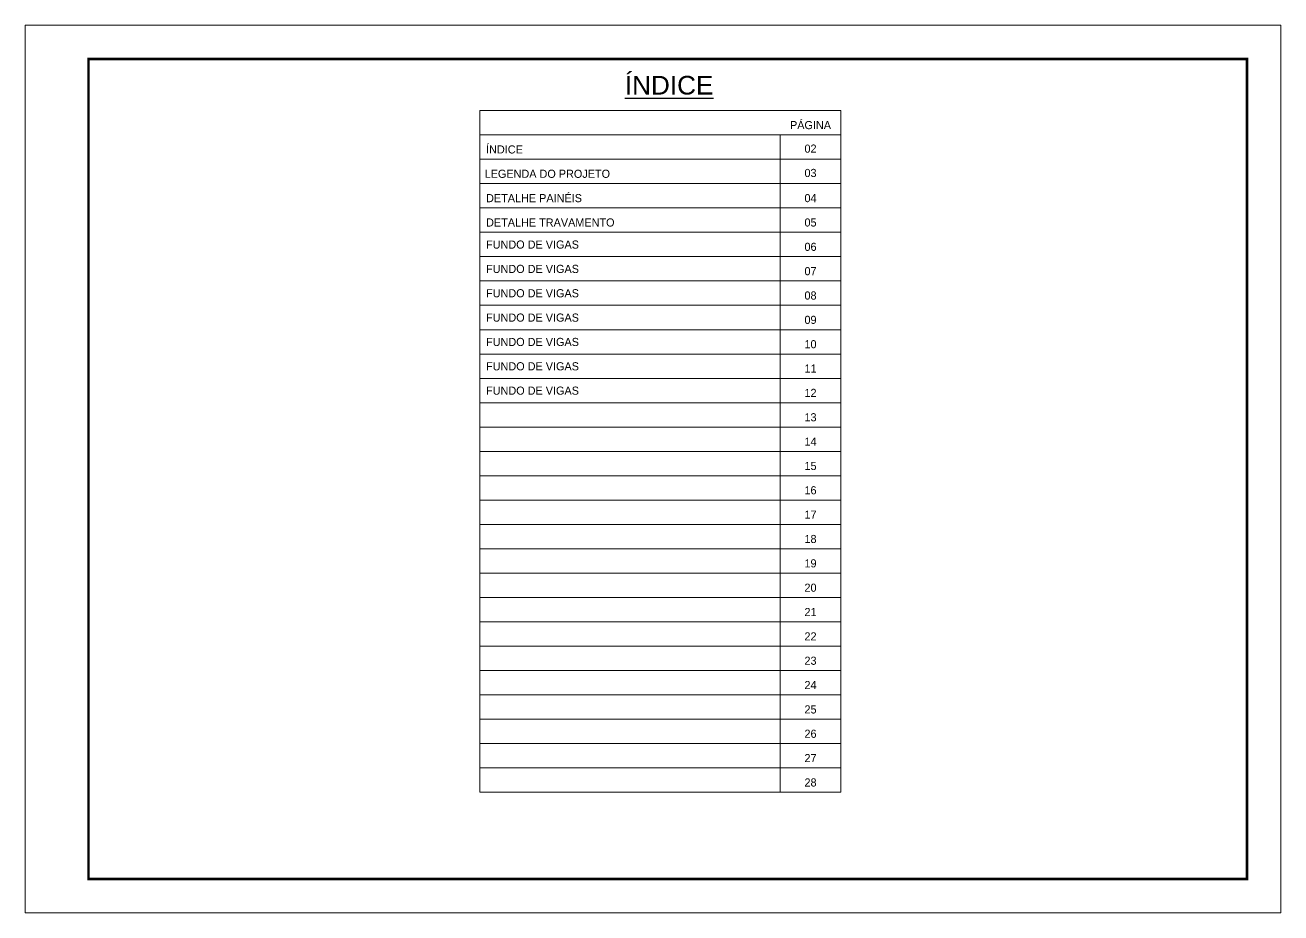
# Model space of a CAD drawing. Extents: x 1959 to 8212, y 239 to 4735.
# Drawn here: x 3544 to 5029, y 3685 to 4735 of the extents above; entities that cross this region are included whole.
import ezdxf
from ezdxf.enums import TextEntityAlignment as Align

# ---------------------------------------------------------------- set-up
doc = ezdxf.new("R2010")
doc.units = 0
doc.layers.add('CARIMBO', color=255, linetype='Continuous', lineweight=9)
doc.layers.add('Folhas', color=255, linetype='Continuous', lineweight=9)
doc.styles.add('ARIAL', font='arial.ttf')
doc.styles.add('Tecnologia', font='')
doc.styles.get('Tecnologia').set_extended_font_data('Forgotten Futurist')

msp = doc.modelspace()

# ---------------------------------------------------------------- linework, layer by layer
at = {"layer": 'CARIMBO'}
for p, q in [((4081.36, 4634.17), (4508.44, 4634.17)), ((4081.36, 4634.17), (4508.44, 4634.17)), ((4081.36, 4634.17), (4081.36, 3827.87)), ((4508.44, 4634.17), (4508.44, 3827.87)), ((4081.36, 4605.37), (4508.44, 4605.37)), ((4081.36, 4605.37), (4508.44, 4605.37)), ((4081.36, 4605.37), (4508.44, 4605.37)), ((4436.62, 4605.37), (4436.62, 3827.87)), ((4081.36, 4576.58), (4508.44, 4576.58)), ((4081.36, 4547.78), (4508.44, 4547.78)), ((4081.36, 4518.98), (4508.44, 4518.98)), ((4081.36, 4490.19), (4508.44, 4490.19)), ((4081.36, 4461.39), (4508.44, 4461.39)), ((4081.36, 4432.59), (4508.44, 4432.59)), ((4081.36, 4403.8), (4508.44, 4403.8)), ((4081.36, 4375), (4508.44, 4375)), ((4081.36, 4346.21), (4508.44, 4346.21)), ((4081.36, 4317.41), (4508.44, 4317.41)), ((4081.36, 4288.61), (4508.44, 4288.61)), ((4081.36, 4259.82), (4508.44, 4259.82)), ((4081.36, 4231.02), (4508.44, 4231.02)), ((4081.36, 4202.22), (4508.44, 4202.22)), ((4081.36, 4173.43), (4508.44, 4173.43)), ((4081.36, 4144.63), (4508.44, 4144.63)), ((4081.36, 4115.84), (4508.44, 4115.84)), ((4081.36, 4087.04), (4508.44, 4087.04)), ((4081.36, 4058.24), (4508.44, 4058.24)), ((4081.36, 4029.45), (4508.44, 4029.45)), ((4081.36, 4000.65), (4508.44, 4000.65)), ((4081.36, 3971.85), (4508.44, 3971.85)), ((4081.36, 3943.06), (4508.44, 3943.06)), ((4081.36, 3914.26), (4508.44, 3914.26)), ((4081.36, 3885.47), (4508.44, 3885.47)), ((4081.36, 3856.67), (4508.44, 3856.67)), ((4081.36, 3827.87), (4508.44, 3827.87))]:
    msp.add_line(p, q, dxfattribs=at)
at = {"layer": 'Folhas'}
msp.add_lwpolyline([(3543.77, 3685.22), (5028.77, 3685.22), (5028.77, 4735.22), (3543.77, 4735.22)], close=True, dxfattribs=at)
at = {"layer": 'Folhas', "color": 30, "const_width": 3}
msp.add_lwpolyline([(3618.77, 3725.22), (4988.77, 3725.22), (4988.77, 4695.22), (3618.77, 4695.22)], close=True, dxfattribs=at)

# ---------------------------------------------------------------- texts
at = {"color": 0, "linetype": 'Continuous', "ltscale": 5, "style": 'ARIAL'}
msp.add_text('%%UÍNDICE', height=22.118, dxfattribs=at).set_placement((4305.35, 4653.07), align=Align.CENTER)
at = {"layer": 'CARIMBO', "style": 'Tecnologia'}
for s, p in [('PÁGINA', (4472.53, 4612.18)), ('02', (4472.53, 4584.35)), ('03', (4472.53, 4555.55)), ('04', (4472.53, 4525.79)), ('05', (4472.53, 4496.99)), ('06', (4472.53, 4468.2)), ('07', (4472.53, 4439.4)), ('08', (4472.53, 4410.61)), ('09', (4472.53, 4381.81)), ('10', (4472.53, 4353.01)), ('11', (4472.53, 4324.22)), ('12', (4472.53, 4295.42)), ('13', (4472.53, 4266.62)), ('14', (4472.53, 4237.83)), ('15', (4472.53, 4209.03)), ('16', (4472.53, 4180.24)), ('17', (4472.53, 4151.44)), ('18', (4472.53, 4122.64)), ('19', (4472.53, 4093.85)), ('20', (4472.53, 4065.05)), ('21', (4472.53, 4036.25)), ('22', (4472.53, 4007.46)), ('23', (4472.53, 3978.66)), ('24', (4472.53, 3949.87)), ('25', (4472.53, 3921.07)), ('26', (4472.53, 3892.27)), ('27', (4472.53, 3863.48)), ('28', (4472.53, 3834.68))]:
    msp.add_text(s, height=9.599, dxfattribs=at).set_placement(p, align=Align.CENTER)
for s, height, p in [('ÍNDICE', 9.599, (4088.86, 4583.38)), ('LEGENDA DO PROJETO', 9.5987, (4087.15, 4554.59)), ('DETALHE PAINÉIS', 9.5987, (4088.86, 4525.79)), ('DETALHE TRAVAMENTO', 9.5987, (4088.86, 4496.99)), ('FUNDO DE VIGAS', 9.5987, (4088.86, 4470.87)), ('FUNDO DE VIGAS', 9.5987, (4088.86, 4442.08)), ('FUNDO DE VIGAS', 9.5987, (4088.86, 4413.28)), ('FUNDO DE VIGAS', 9.5987, (4088.86, 4384.49)), ('FUNDO DE VIGAS', 9.5987, (4088.86, 4355.69)), ('FUNDO DE VIGAS', 9.5987, (4088.86, 4326.89)), ('FUNDO DE VIGAS', 9.5987, (4088.86, 4298.1))]:
    msp.add_text(s, height=height, dxfattribs=at).set_placement(p)

doc.saveas('drawing.dxf')
